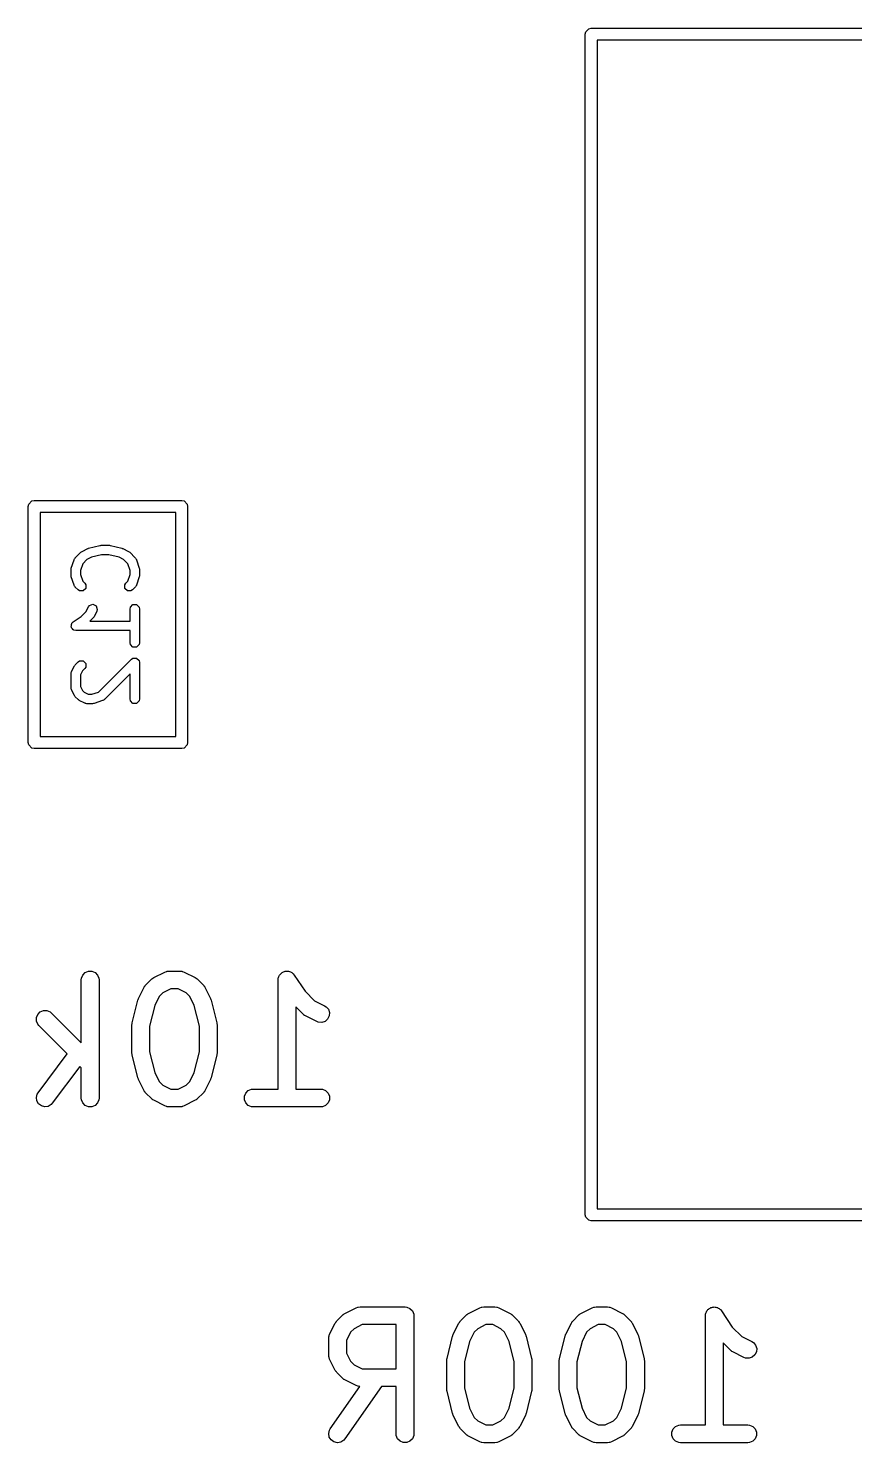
# Model space of a CAD drawing. Extents: x -0.05 to 2.94, y -0.16 to 2.16.
# Drawn here: x 1.0564 to 1.332, y 0.9871 to 1.4588 of the extents above; entities that cross this region are included whole.
import ezdxf

# ---------------------------------------------------------------- set-up
doc = ezdxf.new("R2010")
doc.units = 0
doc.header["$MEASUREMENT"] = 0
doc.layers.add('BLACK', color=7, linetype='CONTINUOUS')

msp = doc.modelspace()

# ---------------------------------------------------------------- linework, layer by layer
at = {"layer": 'BLACK', "linetype": 'CONTINUOUS'}
for p, q in [((1.24218, 1.45685), (1.24233, 1.4576)), ((1.24233, 1.4576), (1.2434, 1.45867)), ((1.2434, 1.45867), (1.24415, 1.45882)), ((1.24415, 1.45882), (1.63785, 1.45882)), ((1.24218, 1.06315), (1.24218, 1.45685)), ((1.24612, 1.45488), (1.24612, 1.06512)), ((1.63588, 1.45488), (1.24612, 1.45488)), ((1.05643, 1.29937), (1.05658, 1.30012)), ((1.05643, 1.22063), (1.05643, 1.29937)), ((1.05658, 1.30012), (1.05764, 1.30119)), ((1.05764, 1.30119), (1.05839, 1.30134)), ((1.05839, 1.30134), (1.10761, 1.30134)), ((1.06036, 1.2974), (1.06036, 1.2226)), ((1.10564, 1.2974), (1.06036, 1.2974)), ((1.10564, 1.2226), (1.10564, 1.2974)), ((1.10761, 1.30134), (1.10836, 1.30119)), ((1.10836, 1.30119), (1.10942, 1.30012)), ((1.10942, 1.30012), (1.10957, 1.29937)), ((1.10957, 1.29937), (1.10957, 1.22063)), ((1.07208, 1.2822), (1.07396, 1.28408)), ((1.07396, 1.28408), (1.07417, 1.28422)), ((1.07417, 1.28422), (1.07437, 1.28437)), ((1.07437, 1.28437), (1.07624, 1.28531)), ((1.07624, 1.28531), (1.07641, 1.28536)), ((1.07641, 1.28536), (1.07656, 1.28543)), ((1.07656, 1.28543), (1.08031, 1.28637)), ((1.08089, 1.28327), (1.07749, 1.28242)), ((1.08031, 1.28637), (1.08051, 1.28638)), ((1.08051, 1.28638), (1.08069, 1.28642)), ((1.08069, 1.28642), (1.08351, 1.28642)), ((1.08331, 1.28327), (1.08089, 1.28327)), ((1.08671, 1.28242), (1.08331, 1.28327)), ((1.08351, 1.28642), (1.0837, 1.28638)), ((1.0837, 1.28638), (1.08389, 1.28637)), ((1.08389, 1.28637), (1.08764, 1.28543)), ((1.08764, 1.28543), (1.08779, 1.28536)), ((1.08779, 1.28536), (1.08796, 1.28531)), ((1.08796, 1.28531), (1.08983, 1.28437)), ((1.08983, 1.28437), (1.09003, 1.28422)), ((1.09003, 1.28422), (1.09024, 1.28408)), ((1.09024, 1.28408), (1.09212, 1.2822)), ((1.07068, 1.27828), (1.07073, 1.27853)), ((1.07068, 1.2764), (1.07068, 1.27828)), ((1.07073, 1.27853), (1.07076, 1.27878)), ((1.07076, 1.27878), (1.0717, 1.28159)), ((1.0717, 1.28159), (1.07174, 1.28166)), ((1.07174, 1.28169), (1.07188, 1.2819)), ((1.07174, 1.28166), (1.07174, 1.28169)), ((1.07188, 1.2819), (1.07201, 1.28212)), ((1.07201, 1.28212), (1.07204, 1.28214)), ((1.07204, 1.28214), (1.07208, 1.2822)), ((1.07457, 1.28024), (1.07383, 1.27802)), ((1.076, 1.28167), (1.07457, 1.28024)), ((1.07749, 1.28242), (1.076, 1.28167)), ((1.0882, 1.28167), (1.08671, 1.28242)), ((1.08963, 1.28024), (1.0882, 1.28167)), ((1.09037, 1.27802), (1.08963, 1.28024)), ((1.09212, 1.2822), (1.09216, 1.28214)), ((1.09216, 1.28214), (1.0922, 1.28212)), ((1.0922, 1.28212), (1.09232, 1.2819)), ((1.09232, 1.2819), (1.09246, 1.28169)), ((1.09246, 1.28169), (1.09246, 1.28166)), ((1.09246, 1.28166), (1.0925, 1.28159)), ((1.0925, 1.28159), (1.09344, 1.27878)), ((1.09344, 1.27878), (1.09347, 1.27853)), ((1.09347, 1.27853), (1.09352, 1.27828)), ((1.09352, 1.27828), (1.09352, 1.2764)), ((1.07073, 1.27616), (1.07068, 1.2764)), ((1.07076, 1.27591), (1.07073, 1.27616)), ((1.0717, 1.27309), (1.07076, 1.27591)), ((1.07383, 1.27802), (1.07383, 1.27666)), ((1.07383, 1.27666), (1.07457, 1.27444)), ((1.07457, 1.27444), (1.07525, 1.27377)), ((1.07525, 1.27377), (1.07559, 1.27326)), ((1.08861, 1.27326), (1.08895, 1.27377)), ((1.08895, 1.27377), (1.08963, 1.27444)), ((1.08963, 1.27444), (1.09037, 1.27666)), ((1.09037, 1.27666), (1.09037, 1.27802)), ((1.09344, 1.27591), (1.0925, 1.27309)), ((1.09347, 1.27616), (1.09344, 1.27591)), ((1.09352, 1.2764), (1.09347, 1.27616)), ((1.07174, 1.27303), (1.0717, 1.27309)), ((1.07174, 1.27299), (1.07174, 1.27303)), ((1.07188, 1.27278), (1.07174, 1.27299)), ((1.07201, 1.27256), (1.07188, 1.27278)), ((1.07204, 1.27254), (1.07201, 1.27256)), ((1.07208, 1.27248), (1.07204, 1.27254)), ((1.07302, 1.27154), (1.07208, 1.27248)), ((1.07353, 1.2712), (1.07302, 1.27154)), ((1.07474, 1.2712), (1.07353, 1.2712)), ((1.07559, 1.27205), (1.07474, 1.2712)), ((1.07559, 1.27326), (1.07559, 1.27205)), ((1.08861, 1.27205), (1.08861, 1.27326)), ((1.08947, 1.2712), (1.08861, 1.27205)), ((1.09067, 1.2712), (1.08947, 1.2712)), ((1.09118, 1.27154), (1.09067, 1.2712)), ((1.09212, 1.27248), (1.09118, 1.27154)), ((1.09216, 1.27254), (1.09212, 1.27248)), ((1.0922, 1.27256), (1.09216, 1.27254)), ((1.09232, 1.27278), (1.0922, 1.27256)), ((1.09246, 1.27299), (1.09232, 1.27278)), ((1.0925, 1.27309), (1.09246, 1.27303)), ((1.09246, 1.27303), (1.09246, 1.27299)), ((1.07407, 1.26263), (1.07565, 1.26421)), ((1.07565, 1.26421), (1.07647, 1.26586)), ((1.07647, 1.26586), (1.07685, 1.26635)), ((1.07685, 1.26635), (1.07799, 1.26673)), ((1.07799, 1.26673), (1.07907, 1.26619)), ((1.07929, 1.26445), (1.07835, 1.26258)), ((1.07907, 1.26619), (1.07945, 1.26504)), ((1.07945, 1.26504), (1.07929, 1.26445)), ((1.09037, 1.26516), (1.09049, 1.26576)), ((1.09037, 1.26111), (1.09037, 1.26516)), ((1.09049, 1.26576), (1.09134, 1.26661)), ((1.09134, 1.26661), (1.09255, 1.26661)), ((1.09255, 1.26661), (1.0934, 1.26576)), ((1.0934, 1.26576), (1.09352, 1.26516)), ((1.09352, 1.26516), (1.09352, 1.25391)), ((1.07071, 1.25923), (1.0708, 1.25968)), ((1.0708, 1.26013), (1.07092, 1.26025)), ((1.0708, 1.25968), (1.0708, 1.26013)), ((1.07092, 1.26025), (1.07095, 1.26041)), ((1.07095, 1.26041), (1.07138, 1.26084)), ((1.07138, 1.26084), (1.07407, 1.26263)), ((1.07806, 1.26217), (1.077, 1.26111)), ((1.077, 1.26111), (1.09037, 1.26111)), ((1.0782, 1.26238), (1.07806, 1.26217)), ((1.07835, 1.26258), (1.0782, 1.26238)), ((1.0708, 1.25909), (1.07071, 1.25923)), ((1.0708, 1.25893), (1.0708, 1.25909)), ((1.07113, 1.2586), (1.0708, 1.25893)), ((1.07138, 1.25822), (1.07113, 1.2586)), ((1.07154, 1.25819), (1.07138, 1.25822)), ((1.07166, 1.25808), (1.07154, 1.25819)), ((1.07226, 1.25796), (1.07166, 1.25808)), ((1.09037, 1.25796), (1.07226, 1.25796)), ((1.09037, 1.25391), (1.09037, 1.25796)), ((1.09049, 1.2533), (1.09037, 1.25391)), ((1.09134, 1.25245), (1.09049, 1.2533)), ((1.09255, 1.25245), (1.09134, 1.25245)), ((1.0934, 1.2533), (1.09255, 1.25245)), ((1.09352, 1.25391), (1.0934, 1.2533)), ((1.07085, 1.2443), (1.07179, 1.24617)), ((1.07179, 1.24617), (1.07194, 1.24637)), ((1.07194, 1.24637), (1.07208, 1.24658)), ((1.07208, 1.24658), (1.07302, 1.24752)), ((1.07302, 1.24752), (1.07353, 1.24786)), ((1.07353, 1.24786), (1.07474, 1.24786)), ((1.07525, 1.24529), (1.07449, 1.24454)), ((1.07474, 1.24786), (1.07559, 1.24701)), ((1.07559, 1.24581), (1.07525, 1.24529)), ((1.07559, 1.24701), (1.07559, 1.24581)), ((1.07984, 1.23747), (1.09083, 1.24846)), ((1.09083, 1.24846), (1.09134, 1.2488)), ((1.09134, 1.2488), (1.09255, 1.2488)), ((1.09255, 1.2488), (1.0934, 1.24795)), ((1.0934, 1.24795), (1.0934, 1.24795)), ((1.0934, 1.24795), (1.09352, 1.24735)), ((1.09352, 1.24735), (1.09352, 1.23516)), ((1.07068, 1.2436), (1.0707, 1.24367)), ((1.07068, 1.23891), (1.07068, 1.2436)), ((1.07069, 1.24371), (1.07075, 1.24395)), ((1.0707, 1.24367), (1.07069, 1.24371)), ((1.07075, 1.24395), (1.0708, 1.2442)), ((1.0708, 1.2442), (1.07083, 1.24422)), ((1.07083, 1.24422), (1.07085, 1.2443)), ((1.07449, 1.24454), (1.07383, 1.24322)), ((1.07383, 1.24322), (1.07383, 1.23928)), ((1.09037, 1.24354), (1.08181, 1.23498)), ((1.09037, 1.23516), (1.09037, 1.24354)), ((1.0707, 1.23883), (1.07068, 1.23891)), ((1.07069, 1.2388), (1.0707, 1.23883)), ((1.07075, 1.23855), (1.07069, 1.2388)), ((1.0708, 1.23831), (1.07075, 1.23855)), ((1.07083, 1.23828), (1.0708, 1.23831)), ((1.07085, 1.2382), (1.07083, 1.23828)), ((1.07179, 1.23633), (1.07085, 1.2382)), ((1.07194, 1.23613), (1.07179, 1.23633)), ((1.07208, 1.23592), (1.07194, 1.23613)), ((1.07302, 1.23498), (1.07208, 1.23592)), ((1.07383, 1.23928), (1.07449, 1.23797)), ((1.07449, 1.23797), (1.07507, 1.23739)), ((1.07507, 1.23739), (1.07638, 1.23673)), ((1.07638, 1.23673), (1.07763, 1.23673)), ((1.07763, 1.23673), (1.07984, 1.23747)), ((1.07323, 1.23484), (1.07302, 1.23498)), ((1.07343, 1.23469), (1.07323, 1.23484)), ((1.0753, 1.23375), (1.07343, 1.23469)), ((1.07538, 1.23373), (1.0753, 1.23375)), ((1.0754, 1.2337), (1.07538, 1.23373)), ((1.07565, 1.23366), (1.0754, 1.2337)), ((1.0759, 1.23359), (1.07565, 1.23366)), ((1.07593, 1.2336), (1.0759, 1.23359)), ((1.07601, 1.23358), (1.07593, 1.2336)), ((1.07788, 1.23358), (1.07601, 1.23358)), ((1.07813, 1.23363), (1.07788, 1.23358)), ((1.07838, 1.23367), (1.07813, 1.23363)), ((1.08119, 1.2346), (1.07838, 1.23367)), ((1.08126, 1.23464), (1.08119, 1.2346)), ((1.0813, 1.23464), (1.08126, 1.23464)), ((1.08151, 1.23478), (1.0813, 1.23464)), ((1.08173, 1.23491), (1.08151, 1.23478)), ((1.08174, 1.23494), (1.08173, 1.23491)), ((1.08181, 1.23498), (1.08174, 1.23494)), ((1.09049, 1.23456), (1.09037, 1.23516)), ((1.09134, 1.2337), (1.09049, 1.23456)), ((1.09255, 1.2337), (1.09134, 1.2337)), ((1.0934, 1.23456), (1.09255, 1.2337)), ((1.09352, 1.23516), (1.0934, 1.23456)), ((1.06036, 1.2226), (1.10564, 1.2226)), ((1.05658, 1.21988), (1.05643, 1.22063)), ((1.05764, 1.21881), (1.05658, 1.21988)), ((1.05839, 1.21866), (1.05764, 1.21881)), ((1.10761, 1.21866), (1.05839, 1.21866)), ((1.10836, 1.21881), (1.10761, 1.21866)), ((1.10942, 1.21988), (1.10836, 1.21881)), ((1.10957, 1.22063), (1.10942, 1.21988)), ((1.07411, 1.14146), (1.07417, 1.14204)), ((1.07411, 1.12047), (1.07411, 1.14146)), ((1.07417, 1.14204), (1.07461, 1.1431)), ((1.07461, 1.1431), (1.07543, 1.14392)), ((1.07543, 1.14392), (1.07649, 1.14436)), ((1.07649, 1.14436), (1.07764, 1.14436)), ((1.07764, 1.14436), (1.07871, 1.14392)), ((1.07871, 1.14392), (1.07952, 1.1431)), ((1.07952, 1.1431), (1.07996, 1.14204)), ((1.07996, 1.14204), (1.08002, 1.14146)), ((1.08002, 1.14146), (1.08002, 1.10209)), ((1.0956, 1.1398), (1.09748, 1.14168)), ((1.09748, 1.14168), (1.0977, 1.14186)), ((1.0977, 1.14186), (1.09775, 1.14192)), ((1.09775, 1.14192), (1.09784, 1.14198)), ((1.09784, 1.14198), (1.09792, 1.14204)), ((1.09792, 1.14204), (1.098, 1.14207)), ((1.098, 1.14207), (1.09824, 1.14223)), ((1.09824, 1.14223), (1.10199, 1.1441)), ((1.10199, 1.1441), (1.10253, 1.14431)), ((1.10253, 1.14431), (1.10264, 1.14432)), ((1.10264, 1.14432), (1.10274, 1.14436)), ((1.10274, 1.14436), (1.10331, 1.14442)), ((1.10331, 1.14442), (1.10706, 1.14442)), ((1.10706, 1.14442), (1.10764, 1.14436)), ((1.10764, 1.14436), (1.10774, 1.14432)), ((1.10774, 1.14432), (1.10784, 1.14431)), ((1.10784, 1.14431), (1.10838, 1.1441)), ((1.10838, 1.1441), (1.11213, 1.14223)), ((1.11213, 1.14223), (1.11238, 1.14207)), ((1.11238, 1.14207), (1.11245, 1.14204)), ((1.11245, 1.14204), (1.11253, 1.14198)), ((1.11253, 1.14198), (1.11262, 1.14192)), ((1.11262, 1.14192), (1.11267, 1.14186)), ((1.11267, 1.14186), (1.1129, 1.14168)), ((1.1129, 1.14168), (1.11477, 1.1398)), ((1.13973, 1.14147), (1.13979, 1.14204)), ((1.13973, 1.14146), (1.13973, 1.14147)), ((1.13973, 1.14147), (1.13973, 1.14147)), ((1.13973, 1.14147), (1.13973, 1.14147)), ((1.13973, 1.10505), (1.13973, 1.14146)), ((1.13979, 1.14204), (1.1399, 1.14231)), ((1.1399, 1.14231), (1.13996, 1.1426)), ((1.13996, 1.1426), (1.14012, 1.14284)), ((1.14012, 1.14284), (1.14023, 1.1431)), ((1.14023, 1.1431), (1.14043, 1.14331)), ((1.14043, 1.14331), (1.1406, 1.14355)), ((1.1406, 1.14355), (1.14084, 1.14371)), ((1.14084, 1.14371), (1.14104, 1.14392)), ((1.14104, 1.14392), (1.14131, 1.14403)), ((1.14131, 1.14403), (1.14156, 1.14419)), ((1.14156, 1.14419), (1.14184, 1.14425)), ((1.14184, 1.14425), (1.14211, 1.14436)), ((1.14211, 1.14436), (1.1424, 1.14436)), ((1.1424, 1.14436), (1.14269, 1.14442)), ((1.14269, 1.14442), (1.14297, 1.14436)), ((1.14297, 1.14436), (1.14326, 1.14436)), ((1.14326, 1.14436), (1.14353, 1.14425)), ((1.14353, 1.14425), (1.14382, 1.14419)), ((1.14382, 1.14419), (1.14406, 1.14403)), ((1.14406, 1.14403), (1.14432, 1.14392)), ((1.14432, 1.14392), (1.14453, 1.14371)), ((1.14453, 1.14371), (1.14477, 1.14355)), ((1.14477, 1.14355), (1.14514, 1.14311)), ((1.14514, 1.14311), (1.14514, 1.1431)), ((1.14514, 1.1431), (1.14514, 1.1431)), ((1.14514, 1.1431), (1.14514, 1.1431)), ((1.14514, 1.1431), (1.14873, 1.13772)), ((1.09317, 1.13529), (1.09505, 1.13903)), ((1.09505, 1.13903), (1.0952, 1.13928)), ((1.0952, 1.13928), (1.09523, 1.13935)), ((1.09523, 1.13935), (1.0953, 1.13944)), ((1.0953, 1.13944), (1.09536, 1.13952)), ((1.09536, 1.13952), (1.09542, 1.13958)), ((1.09542, 1.13958), (1.0956, 1.1398)), ((1.10131, 1.13716), (1.10012, 1.13597)), ((1.10401, 1.13851), (1.10131, 1.13716)), ((1.10637, 1.13851), (1.10401, 1.13851)), ((1.10906, 1.13716), (1.10637, 1.13851)), ((1.11026, 1.13597), (1.10906, 1.13716)), ((1.11477, 1.1398), (1.11496, 1.13958)), ((1.11496, 1.13958), (1.11502, 1.13952)), ((1.11502, 1.13952), (1.11508, 1.13944)), ((1.11508, 1.13944), (1.11514, 1.13935)), ((1.11514, 1.13935), (1.11517, 1.13928)), ((1.11517, 1.13928), (1.11533, 1.13903)), ((1.11533, 1.13903), (1.1172, 1.13529)), ((1.14873, 1.13772), (1.15193, 1.13452)), ((1.09107, 1.12718), (1.09295, 1.13468)), ((1.09295, 1.13468), (1.09296, 1.13472)), ((1.09296, 1.13472), (1.09297, 1.13474)), ((1.09297, 1.13474), (1.09306, 1.13498)), ((1.09306, 1.13498), (1.09314, 1.13523)), ((1.09314, 1.13523), (1.09316, 1.13524)), ((1.09316, 1.13524), (1.09317, 1.13529)), ((1.0986, 1.13293), (1.09689, 1.1261)), ((1.10012, 1.13597), (1.0986, 1.13293)), ((1.11178, 1.13293), (1.11026, 1.13597)), ((1.11348, 1.1261), (1.11178, 1.13293)), ((1.1172, 1.13529), (1.11722, 1.13524)), ((1.11722, 1.13524), (1.11723, 1.13523)), ((1.11723, 1.13523), (1.11732, 1.13498)), ((1.11732, 1.13498), (1.11741, 1.13474)), ((1.11741, 1.13474), (1.11741, 1.13472)), ((1.11741, 1.13472), (1.11743, 1.13468)), ((1.11743, 1.13468), (1.1193, 1.12718)), ((1.14809, 1.13), (1.14564, 1.13246)), ((1.14564, 1.13246), (1.14564, 1.10505)), ((1.15193, 1.13452), (1.15525, 1.13286)), ((1.15525, 1.13286), (1.15574, 1.13255)), ((1.15574, 1.13255), (1.1565, 1.13168)), ((1.05917, 1.12892), (1.05961, 1.12998)), ((1.05917, 1.12776), (1.05917, 1.12892)), ((1.05961, 1.1267), (1.05917, 1.12776)), ((1.05961, 1.12998), (1.06043, 1.1308)), ((1.06043, 1.1308), (1.06149, 1.13124)), ((1.06149, 1.13124), (1.06264, 1.13124)), ((1.06264, 1.13124), (1.06371, 1.1308)), ((1.06371, 1.1308), (1.06416, 1.13043)), ((1.06416, 1.13043), (1.07411, 1.12047)), ((1.14832, 1.12982), (1.14809, 1.13)), ((1.14837, 1.12976), (1.14832, 1.12982)), ((1.14846, 1.1297), (1.14837, 1.12976)), ((1.14854, 1.12963), (1.14846, 1.1297)), ((1.14861, 1.1296), (1.14854, 1.12963)), ((1.14886, 1.12945), (1.14861, 1.1296)), ((1.15261, 1.12757), (1.14886, 1.12945)), ((1.15315, 1.12737), (1.15261, 1.12757)), ((1.1543, 1.12729), (1.15315, 1.12737)), ((1.15539, 1.12765), (1.1543, 1.12729)), ((1.15626, 1.1284), (1.15539, 1.12765)), ((1.15678, 1.12944), (1.15626, 1.1284)), ((1.1565, 1.13168), (1.15686, 1.13058)), ((1.15686, 1.13058), (1.15678, 1.12944)), ((1.05998, 1.12625), (1.05961, 1.1267)), ((1.06942, 1.11681), (1.05998, 1.12625)), ((1.09099, 1.12661), (1.09102, 1.12682)), ((1.091, 1.12657), (1.09099, 1.12661)), ((1.09099, 1.12647), (1.091, 1.12657)), ((1.09099, 1.11709), (1.09099, 1.12647)), ((1.09102, 1.12682), (1.09104, 1.12704)), ((1.09104, 1.12704), (1.09106, 1.12708)), ((1.09106, 1.12708), (1.09107, 1.12718)), ((1.09689, 1.1261), (1.09689, 1.11746)), ((1.11348, 1.11746), (1.11348, 1.1261)), ((1.1193, 1.12718), (1.11932, 1.12708)), ((1.11932, 1.12708), (1.11933, 1.12704)), ((1.11933, 1.12704), (1.11935, 1.12682)), ((1.11935, 1.12682), (1.11939, 1.12661)), ((1.11939, 1.12661), (1.11938, 1.12657)), ((1.11938, 1.12657), (1.11939, 1.12647)), ((1.11939, 1.12647), (1.11939, 1.11709)), ((1.05971, 1.10387), (1.06942, 1.11681)), ((1.091, 1.11699), (1.09099, 1.11709)), ((1.09099, 1.11695), (1.091, 1.11699)), ((1.09102, 1.11673), (1.09099, 1.11695)), ((1.09104, 1.11652), (1.09102, 1.11673)), ((1.09106, 1.11648), (1.09104, 1.11652)), ((1.09107, 1.11638), (1.09106, 1.11648)), ((1.09295, 1.10888), (1.09107, 1.11638)), ((1.09689, 1.11746), (1.0986, 1.11062)), ((1.11178, 1.11062), (1.11348, 1.11746)), ((1.1193, 1.11638), (1.11743, 1.10888)), ((1.11932, 1.11648), (1.1193, 1.11638)), ((1.11933, 1.11652), (1.11932, 1.11648)), ((1.11935, 1.11673), (1.11933, 1.11652)), ((1.11939, 1.11695), (1.11935, 1.11673)), ((1.11939, 1.11709), (1.11938, 1.11699)), ((1.11938, 1.11699), (1.11939, 1.11695)), ((1.07364, 1.1126), (1.06443, 1.10032)), ((1.07411, 1.11212), (1.07364, 1.1126)), ((1.07411, 1.10209), (1.07411, 1.11212)), ((1.09296, 1.10883), (1.09295, 1.10888)), ((1.09297, 1.10881), (1.09296, 1.10883)), ((1.09306, 1.10857), (1.09297, 1.10881)), ((1.09314, 1.10833), (1.09306, 1.10857)), ((1.0986, 1.11062), (1.10012, 1.10759)), ((1.11026, 1.10759), (1.11178, 1.11062)), ((1.11732, 1.10857), (1.11723, 1.10833)), ((1.11741, 1.10881), (1.11732, 1.10857)), ((1.11743, 1.10888), (1.11741, 1.10883)), ((1.11741, 1.10883), (1.11741, 1.10881)), ((1.05941, 1.10337), (1.05971, 1.10387)), ((1.09316, 1.10831), (1.09314, 1.10833)), ((1.09317, 1.10827), (1.09316, 1.10831)), ((1.09505, 1.10452), (1.09317, 1.10827)), ((1.0952, 1.10427), (1.09505, 1.10452)), ((1.09523, 1.1042), (1.0952, 1.10427)), ((1.0953, 1.10412), (1.09523, 1.1042)), ((1.09536, 1.10403), (1.0953, 1.10412)), ((1.09542, 1.10398), (1.09536, 1.10403)), ((1.0956, 1.10376), (1.09542, 1.10398)), ((1.09748, 1.10188), (1.0956, 1.10376)), ((1.10012, 1.10759), (1.10131, 1.1064)), ((1.10131, 1.1064), (1.10401, 1.10505)), ((1.10401, 1.10505), (1.10637, 1.10505)), ((1.10637, 1.10505), (1.10906, 1.1064)), ((1.10906, 1.1064), (1.11026, 1.10759)), ((1.11477, 1.10376), (1.1129, 1.10188)), ((1.11496, 1.10398), (1.11477, 1.10376)), ((1.11502, 1.10403), (1.11496, 1.10398)), ((1.11508, 1.10412), (1.11502, 1.10403)), ((1.11514, 1.1042), (1.11508, 1.10412)), ((1.11517, 1.10427), (1.11514, 1.1042)), ((1.11533, 1.10452), (1.11517, 1.10427)), ((1.1172, 1.10827), (1.11533, 1.10452)), ((1.11722, 1.10831), (1.1172, 1.10827)), ((1.11723, 1.10833), (1.11722, 1.10831)), ((1.12854, 1.10267), (1.12898, 1.10373)), ((1.12898, 1.10373), (1.12979, 1.10455)), ((1.12979, 1.10455), (1.13086, 1.10499)), ((1.13086, 1.10499), (1.13143, 1.10505)), ((1.13143, 1.10505), (1.13973, 1.10505)), ((1.14564, 1.10505), (1.15393, 1.10505)), ((1.15393, 1.10505), (1.15451, 1.10499)), ((1.15451, 1.10499), (1.15557, 1.10455)), ((1.15557, 1.10455), (1.15639, 1.10373)), ((1.15639, 1.10373), (1.15683, 1.10267)), ((1.05912, 1.10225), (1.05941, 1.10337)), ((1.05928, 1.10111), (1.05912, 1.10225)), ((1.05987, 1.10012), (1.05928, 1.10111)), ((1.06079, 1.09943), (1.05987, 1.10012)), ((1.06191, 1.09915), (1.06079, 1.09943)), ((1.06305, 1.09931), (1.06191, 1.09915)), ((1.06404, 1.0999), (1.06305, 1.09931)), ((1.06443, 1.10032), (1.06404, 1.0999)), ((1.07417, 1.10152), (1.07411, 1.10209)), ((1.07461, 1.10045), (1.07417, 1.10152)), ((1.07543, 1.09964), (1.07461, 1.10045)), ((1.07649, 1.0992), (1.07543, 1.09964)), ((1.07764, 1.0992), (1.07649, 1.0992)), ((1.07871, 1.09964), (1.07764, 1.0992)), ((1.07952, 1.10045), (1.07871, 1.09964)), ((1.07996, 1.10152), (1.07952, 1.10045)), ((1.08002, 1.10209), (1.07996, 1.10152)), ((1.0977, 1.10169), (1.09748, 1.10188)), ((1.09775, 1.10164), (1.0977, 1.10169)), ((1.09784, 1.10158), (1.09775, 1.10164)), ((1.09792, 1.10151), (1.09784, 1.10158)), ((1.098, 1.10148), (1.09792, 1.10151)), ((1.09824, 1.10133), (1.098, 1.10148)), ((1.10199, 1.09945), (1.09824, 1.10133)), ((1.10253, 1.09925), (1.10199, 1.09945)), ((1.10264, 1.09924), (1.10253, 1.09925)), ((1.10274, 1.0992), (1.10264, 1.09924)), ((1.10331, 1.09914), (1.10274, 1.0992)), ((1.10706, 1.09914), (1.10331, 1.09914)), ((1.10764, 1.0992), (1.10706, 1.09914)), ((1.10774, 1.09924), (1.10764, 1.0992)), ((1.10784, 1.09925), (1.10774, 1.09924)), ((1.10838, 1.09945), (1.10784, 1.09925)), ((1.11213, 1.10133), (1.10838, 1.09945)), ((1.11238, 1.10148), (1.11213, 1.10133)), ((1.11245, 1.10151), (1.11238, 1.10148)), ((1.11253, 1.10158), (1.11245, 1.10151)), ((1.11262, 1.10164), (1.11253, 1.10158)), ((1.11267, 1.10169), (1.11262, 1.10164)), ((1.1129, 1.10188), (1.11267, 1.10169)), ((1.12854, 1.10152), (1.12854, 1.10267)), ((1.12898, 1.10045), (1.12854, 1.10152)), ((1.12979, 1.09964), (1.12898, 1.10045)), ((1.13086, 1.0992), (1.12979, 1.09964)), ((1.13143, 1.09914), (1.13086, 1.0992)), ((1.15393, 1.09914), (1.13143, 1.09914)), ((1.15451, 1.0992), (1.15393, 1.09914)), ((1.15557, 1.09964), (1.15451, 1.0992)), ((1.15639, 1.10045), (1.15557, 1.09964)), ((1.15683, 1.10152), (1.15639, 1.10045)), ((1.15683, 1.10267), (1.15683, 1.10152)), ((1.24233, 1.0624), (1.24218, 1.06315)), ((1.2434, 1.06133), (1.24233, 1.0624)), ((1.24415, 1.06118), (1.2434, 1.06133)), ((1.24612, 1.06512), (1.59766, 1.06512)), ((1.59848, 1.06118), (1.24415, 1.06118)), ((1.15936, 1.0278), (1.16123, 1.02968)), ((1.16123, 1.02968), (1.16146, 1.02986)), ((1.16146, 1.02986), (1.16151, 1.02992)), ((1.16151, 1.02992), (1.1616, 1.02998)), ((1.1616, 1.02998), (1.16168, 1.03004)), ((1.16168, 1.03004), (1.16175, 1.03007)), ((1.16175, 1.03007), (1.162, 1.03023)), ((1.162, 1.03023), (1.16575, 1.0321)), ((1.16575, 1.0321), (1.16629, 1.03231)), ((1.16629, 1.03231), (1.1664, 1.03232)), ((1.1664, 1.03232), (1.16649, 1.03236)), ((1.16649, 1.03236), (1.16707, 1.03242)), ((1.16707, 1.03242), (1.18207, 1.03242)), ((1.18207, 1.03242), (1.18264, 1.03236)), ((1.18264, 1.03236), (1.18371, 1.03192)), ((1.18371, 1.03192), (1.18452, 1.0311)), ((1.18452, 1.0311), (1.18496, 1.03004)), ((1.18496, 1.03004), (1.18502, 1.02946)), ((1.18502, 1.02946), (1.18502, 0.99009)), ((1.2006, 1.0278), (1.20248, 1.02968)), ((1.20248, 1.02968), (1.2027, 1.02986)), ((1.2027, 1.02986), (1.20276, 1.02992)), ((1.20276, 1.02992), (1.20284, 1.02998)), ((1.20284, 1.02998), (1.20292, 1.03004)), ((1.20292, 1.03004), (1.203, 1.03007)), ((1.203, 1.03007), (1.20324, 1.03023)), ((1.20324, 1.03023), (1.20699, 1.0321)), ((1.20699, 1.0321), (1.20754, 1.03231)), ((1.20754, 1.03231), (1.20764, 1.03232)), ((1.20764, 1.03232), (1.20774, 1.03236)), ((1.20774, 1.03236), (1.20831, 1.03242)), ((1.20831, 1.03242), (1.21206, 1.03242)), ((1.21206, 1.03242), (1.21264, 1.03236)), ((1.21264, 1.03236), (1.21274, 1.03232)), ((1.21274, 1.03232), (1.21284, 1.03231)), ((1.21284, 1.03231), (1.21338, 1.0321)), ((1.21338, 1.0321), (1.21713, 1.03023)), ((1.21713, 1.03023), (1.21738, 1.03007)), ((1.21738, 1.03007), (1.21745, 1.03004)), ((1.21745, 1.03004), (1.21754, 1.02998)), ((1.21754, 1.02998), (1.21762, 1.02992)), ((1.21762, 1.02992), (1.21768, 1.02986)), ((1.21768, 1.02986), (1.2179, 1.02968)), ((1.2179, 1.02968), (1.21978, 1.0278)), ((1.2381, 1.0278), (1.23997, 1.02968)), ((1.23997, 1.02968), (1.2402, 1.02986)), ((1.2402, 1.02986), (1.24025, 1.02992)), ((1.24025, 1.02992), (1.24034, 1.02998)), ((1.24034, 1.02998), (1.24042, 1.03004)), ((1.24042, 1.03004), (1.24049, 1.03007)), ((1.24049, 1.03007), (1.24074, 1.03023)), ((1.24074, 1.03023), (1.24449, 1.0321)), ((1.24449, 1.0321), (1.24503, 1.03231)), ((1.24503, 1.03231), (1.24514, 1.03232)), ((1.24514, 1.03232), (1.24523, 1.03236)), ((1.24523, 1.03236), (1.24581, 1.03242)), ((1.24581, 1.03242), (1.24956, 1.03242)), ((1.24956, 1.03242), (1.25014, 1.03236)), ((1.25014, 1.03236), (1.25023, 1.03232)), ((1.25023, 1.03232), (1.25034, 1.03231)), ((1.25034, 1.03231), (1.25088, 1.0321)), ((1.25088, 1.0321), (1.25463, 1.03023)), ((1.25463, 1.03023), (1.25488, 1.03007)), ((1.25488, 1.03007), (1.25495, 1.03004)), ((1.25495, 1.03004), (1.25503, 1.02998)), ((1.25503, 1.02998), (1.25512, 1.02992)), ((1.25512, 1.02992), (1.25517, 1.02986)), ((1.25517, 1.02986), (1.2554, 1.02968)), ((1.2554, 1.02968), (1.25727, 1.0278)), ((1.28223, 1.02947), (1.28228, 1.03004)), ((1.28223, 1.02946), (1.28223, 1.02947)), ((1.28223, 1.02947), (1.28223, 1.02947)), ((1.28223, 1.02947), (1.28223, 1.02947)), ((1.28223, 0.99305), (1.28223, 1.02946)), ((1.28228, 1.03004), (1.2824, 1.03031)), ((1.2824, 1.03031), (1.28245, 1.0306)), ((1.28245, 1.0306), (1.28261, 1.03084)), ((1.28261, 1.03084), (1.28273, 1.0311)), ((1.28273, 1.0311), (1.28293, 1.03131)), ((1.28293, 1.03131), (1.28309, 1.03155)), ((1.28309, 1.03155), (1.28334, 1.03171)), ((1.28334, 1.03171), (1.28354, 1.03192)), ((1.28354, 1.03192), (1.28381, 1.03203)), ((1.28381, 1.03203), (1.28405, 1.03219)), ((1.28405, 1.03219), (1.28434, 1.03225)), ((1.28434, 1.03225), (1.2846, 1.03236)), ((1.2846, 1.03236), (1.2849, 1.03236)), ((1.2849, 1.03236), (1.28518, 1.03242)), ((1.28518, 1.03242), (1.28547, 1.03236)), ((1.28547, 1.03236), (1.28576, 1.03236)), ((1.28576, 1.03236), (1.28603, 1.03225)), ((1.28603, 1.03225), (1.28631, 1.03219)), ((1.28631, 1.03219), (1.28655, 1.03203)), ((1.28655, 1.03203), (1.28682, 1.03192)), ((1.28682, 1.03192), (1.28703, 1.03171)), ((1.28703, 1.03171), (1.28727, 1.03155)), ((1.28727, 1.03155), (1.28763, 1.03111)), ((1.28763, 1.03111), (1.28764, 1.0311)), ((1.28764, 1.0311), (1.28764, 1.0311)), ((1.28764, 1.0311), (1.28764, 1.0311)), ((1.28764, 1.0311), (1.29122, 1.02572)), ((1.15693, 1.02329), (1.1588, 1.02703)), ((1.1588, 1.02703), (1.15896, 1.02728)), ((1.15896, 1.02728), (1.15899, 1.02735)), ((1.15899, 1.02735), (1.15906, 1.02744)), ((1.15906, 1.02744), (1.15911, 1.02752)), ((1.15911, 1.02752), (1.15917, 1.02758)), ((1.15917, 1.02758), (1.15936, 1.0278)), ((1.16387, 1.02397), (1.16252, 1.02127)), ((1.16507, 1.02516), (1.16387, 1.02397)), ((1.16777, 1.02651), (1.16507, 1.02516)), ((1.17912, 1.02651), (1.16777, 1.02651)), ((1.17912, 1.01179), (1.17912, 1.02651)), ((1.19817, 1.02329), (1.20005, 1.02703)), ((1.20005, 1.02703), (1.20021, 1.02728)), ((1.20021, 1.02728), (1.20024, 1.02735)), ((1.20024, 1.02735), (1.2003, 1.02744)), ((1.2003, 1.02744), (1.20036, 1.02752)), ((1.20036, 1.02752), (1.20042, 1.02758)), ((1.20042, 1.02758), (1.2006, 1.0278)), ((1.20512, 1.02397), (1.2036, 1.02093)), ((1.20631, 1.02516), (1.20512, 1.02397)), ((1.20901, 1.02651), (1.20631, 1.02516)), ((1.21137, 1.02651), (1.20901, 1.02651)), ((1.21406, 1.02516), (1.21137, 1.02651)), ((1.21526, 1.02397), (1.21406, 1.02516)), ((1.21678, 1.02093), (1.21526, 1.02397)), ((1.21978, 1.0278), (1.21996, 1.02758)), ((1.21996, 1.02758), (1.22002, 1.02752)), ((1.22002, 1.02752), (1.22008, 1.02744)), ((1.22008, 1.02744), (1.22014, 1.02735)), ((1.22014, 1.02735), (1.22017, 1.02728)), ((1.22017, 1.02728), (1.22033, 1.02703)), ((1.22033, 1.02703), (1.2222, 1.02329)), ((1.23567, 1.02329), (1.23754, 1.02703)), ((1.23754, 1.02703), (1.2377, 1.02728)), ((1.2377, 1.02728), (1.23773, 1.02735)), ((1.23773, 1.02735), (1.2378, 1.02744)), ((1.2378, 1.02744), (1.23785, 1.02752)), ((1.23785, 1.02752), (1.23791, 1.02758)), ((1.23791, 1.02758), (1.2381, 1.0278)), ((1.24261, 1.02397), (1.2411, 1.02093)), ((1.24381, 1.02516), (1.24261, 1.02397)), ((1.24651, 1.02651), (1.24381, 1.02516)), ((1.24886, 1.02651), (1.24651, 1.02651)), ((1.25156, 1.02516), (1.24886, 1.02651)), ((1.25276, 1.02397), (1.25156, 1.02516)), ((1.25427, 1.02093), (1.25276, 1.02397)), ((1.25727, 1.0278), (1.25746, 1.02758)), ((1.25746, 1.02758), (1.25752, 1.02752)), ((1.25752, 1.02752), (1.25757, 1.02744)), ((1.25757, 1.02744), (1.25764, 1.02735)), ((1.25764, 1.02735), (1.25767, 1.02728)), ((1.25767, 1.02728), (1.25783, 1.02703)), ((1.25783, 1.02703), (1.2597, 1.02329)), ((1.29122, 1.02572), (1.29443, 1.02252)), ((1.15662, 1.02196), (1.15667, 1.02254)), ((1.15662, 1.01634), (1.15662, 1.02196)), ((1.15667, 1.02254), (1.15672, 1.02264)), ((1.15672, 1.02274), (1.15693, 1.02329)), ((1.15672, 1.02264), (1.15672, 1.02274)), ((1.16252, 1.02127), (1.16252, 1.01704)), ((1.19608, 1.01518), (1.19795, 1.02268)), ((1.19795, 1.02268), (1.19797, 1.02272)), ((1.19797, 1.02274), (1.19806, 1.02298)), ((1.19797, 1.02272), (1.19797, 1.02274)), ((1.19806, 1.02298), (1.19815, 1.02323)), ((1.19815, 1.02323), (1.19816, 1.02324)), ((1.19816, 1.02324), (1.19817, 1.02329)), ((1.2036, 1.02093), (1.20189, 1.0141)), ((1.21849, 1.0141), (1.21678, 1.02093)), ((1.2222, 1.02329), (1.22222, 1.02324)), ((1.22222, 1.02324), (1.22223, 1.02323)), ((1.22223, 1.02323), (1.22232, 1.02298)), ((1.22232, 1.02298), (1.22241, 1.02274)), ((1.22241, 1.02274), (1.22241, 1.02272)), ((1.22241, 1.02272), (1.22243, 1.02268)), ((1.22243, 1.02268), (1.2243, 1.01518)), ((1.23357, 1.01518), (1.23545, 1.02268)), ((1.23545, 1.02268), (1.23546, 1.02272)), ((1.23546, 1.02274), (1.23555, 1.02298)), ((1.23546, 1.02272), (1.23546, 1.02274)), ((1.23555, 1.02298), (1.23564, 1.02323)), ((1.23564, 1.02323), (1.23565, 1.02324)), ((1.23565, 1.02324), (1.23567, 1.02329)), ((1.2411, 1.02093), (1.23939, 1.0141)), ((1.25598, 1.0141), (1.25427, 1.02093)), ((1.2597, 1.02329), (1.25972, 1.02324)), ((1.25972, 1.02324), (1.25973, 1.02323)), ((1.25973, 1.02323), (1.25981, 1.02298)), ((1.25981, 1.02298), (1.25991, 1.02274)), ((1.25991, 1.02274), (1.25991, 1.02272)), ((1.25991, 1.02272), (1.25992, 1.02268)), ((1.25992, 1.02268), (1.2618, 1.01518)), ((1.29059, 1.018), (1.28813, 1.02046)), ((1.28813, 1.02046), (1.28813, 0.99305)), ((1.29443, 1.02252), (1.29775, 1.02086)), ((1.29775, 1.02086), (1.29824, 1.02055)), ((1.29824, 1.02055), (1.29899, 1.01968)), ((1.29899, 1.01968), (1.29936, 1.01858)), ((1.15667, 1.01576), (1.15662, 1.01634)), ((1.15672, 1.01567), (1.15667, 1.01576)), ((1.15672, 1.01556), (1.15672, 1.01567)), ((1.15693, 1.01502), (1.15672, 1.01556)), ((1.1588, 1.01127), (1.15693, 1.01502)), ((1.16252, 1.01704), (1.16387, 1.01434)), ((1.16387, 1.01434), (1.16507, 1.01314)), ((1.19599, 1.01461), (1.19602, 1.01482)), ((1.196, 1.01457), (1.19599, 1.01461)), ((1.19599, 1.01447), (1.196, 1.01457)), ((1.19599, 1.00509), (1.19599, 1.01447)), ((1.19602, 1.01482), (1.19605, 1.01504)), ((1.19605, 1.01504), (1.19606, 1.01508)), ((1.19606, 1.01508), (1.19608, 1.01518)), ((1.2243, 1.01518), (1.22432, 1.01508)), ((1.22432, 1.01508), (1.22433, 1.01504)), ((1.22433, 1.01504), (1.22436, 1.01482)), ((1.22436, 1.01482), (1.22439, 1.01461)), ((1.22439, 1.01461), (1.22438, 1.01457)), ((1.22438, 1.01457), (1.22439, 1.01447)), ((1.22439, 1.01447), (1.22439, 1.00509)), ((1.23348, 1.01447), (1.23349, 1.01457)), ((1.23348, 1.00509), (1.23348, 1.01447)), ((1.23349, 1.01461), (1.23352, 1.01482)), ((1.23349, 1.01457), (1.23349, 1.01461)), ((1.23352, 1.01482), (1.23354, 1.01504)), ((1.23354, 1.01504), (1.23356, 1.01508)), ((1.23356, 1.01508), (1.23357, 1.01518)), ((1.2618, 1.01518), (1.26181, 1.01508)), ((1.26181, 1.01508), (1.26183, 1.01504)), ((1.26183, 1.01504), (1.26185, 1.01482)), ((1.26185, 1.01482), (1.26188, 1.01461)), ((1.26188, 1.01461), (1.26188, 1.01457)), ((1.26188, 1.01457), (1.26189, 1.01447)), ((1.26189, 1.01447), (1.26189, 1.00509)), ((1.29082, 1.01782), (1.29059, 1.018)), ((1.29087, 1.01776), (1.29082, 1.01782)), ((1.29096, 1.0177), (1.29087, 1.01776)), ((1.29104, 1.01763), (1.29096, 1.0177)), ((1.29111, 1.0176), (1.29104, 1.01763)), ((1.29136, 1.01745), (1.29111, 1.0176)), ((1.29511, 1.01557), (1.29136, 1.01745)), ((1.29565, 1.01537), (1.29511, 1.01557)), ((1.2968, 1.01529), (1.29565, 1.01537)), ((1.29789, 1.01565), (1.2968, 1.01529)), ((1.29876, 1.0164), (1.29789, 1.01565)), ((1.29928, 1.01744), (1.29876, 1.0164)), ((1.29936, 1.01858), (1.29928, 1.01744)), ((1.15896, 1.01102), (1.1588, 1.01127)), ((1.15899, 1.01095), (1.15896, 1.01102)), ((1.15906, 1.01087), (1.15899, 1.01095)), ((1.15911, 1.01078), (1.15906, 1.01087)), ((1.15917, 1.01073), (1.15911, 1.01078)), ((1.15936, 1.0105), (1.15917, 1.01073)), ((1.16123, 1.00863), (1.15936, 1.0105)), ((1.16507, 1.01314), (1.16777, 1.01179)), ((1.16777, 1.01179), (1.17912, 1.01179)), ((1.20189, 1.0141), (1.20189, 1.00546)), ((1.21849, 1.00546), (1.21849, 1.0141)), ((1.23939, 1.0141), (1.23939, 1.00546)), ((1.25598, 1.00546), (1.25598, 1.0141)), ((1.15715, 0.99179), (1.16703, 1.00589)), ((1.16146, 1.00844), (1.16123, 1.00863)), ((1.16151, 1.00838), (1.16146, 1.00844)), ((1.1616, 1.00833), (1.16151, 1.00838)), ((1.16168, 1.00826), (1.1616, 1.00833)), ((1.16175, 1.00823), (1.16168, 1.00826)), ((1.162, 1.00808), (1.16175, 1.00823)), ((1.17423, 1.00589), (1.16199, 0.9884)), ((1.16575, 1.0062), (1.162, 1.00808)), ((1.16629, 1.00599), (1.16575, 1.0062)), ((1.1664, 1.00599), (1.16629, 1.00599)), ((1.16649, 1.00595), (1.1664, 1.00599)), ((1.16703, 1.00589), (1.16649, 1.00595)), ((1.17912, 1.00589), (1.17423, 1.00589)), ((1.17912, 0.99009), (1.17912, 1.00589)), ((1.196, 1.00499), (1.19599, 1.00509)), ((1.19599, 1.00495), (1.196, 1.00499)), ((1.19602, 1.00473), (1.19599, 1.00495)), ((1.19605, 1.00452), (1.19602, 1.00473)), ((1.20189, 1.00546), (1.2036, 0.99862)), ((1.21678, 0.99862), (1.21849, 1.00546)), ((1.22436, 1.00473), (1.22433, 1.00452)), ((1.22439, 1.00495), (1.22436, 1.00473)), ((1.22439, 1.00509), (1.22438, 1.00499)), ((1.22438, 1.00499), (1.22439, 1.00495)), ((1.23349, 1.00499), (1.23348, 1.00509)), ((1.23349, 1.00495), (1.23349, 1.00499)), ((1.23352, 1.00473), (1.23349, 1.00495)), ((1.23354, 1.00452), (1.23352, 1.00473)), ((1.23939, 1.00546), (1.2411, 0.99862)), ((1.25427, 0.99862), (1.25598, 1.00546)), ((1.26185, 1.00473), (1.26183, 1.00452)), ((1.26188, 1.00495), (1.26185, 1.00473)), ((1.26189, 1.00509), (1.26188, 1.00499)), ((1.26188, 1.00499), (1.26188, 1.00495)), ((1.19606, 1.00448), (1.19605, 1.00452)), ((1.19608, 1.00438), (1.19606, 1.00448)), ((1.19795, 0.99688), (1.19608, 1.00438)), ((1.2243, 1.00438), (1.22243, 0.99688)), ((1.22432, 1.00448), (1.2243, 1.00438)), ((1.22433, 1.00452), (1.22432, 1.00448)), ((1.23356, 1.00448), (1.23354, 1.00452)), ((1.23357, 1.00438), (1.23356, 1.00448)), ((1.23545, 0.99688), (1.23357, 1.00438)), ((1.2618, 1.00438), (1.25992, 0.99688)), ((1.26181, 1.00448), (1.2618, 1.00438)), ((1.26183, 1.00452), (1.26181, 1.00448)), ((1.19797, 0.99683), (1.19795, 0.99688)), ((1.19797, 0.99681), (1.19797, 0.99683)), ((1.19806, 0.99657), (1.19797, 0.99681)), ((1.19815, 0.99633), (1.19806, 0.99657)), ((1.19816, 0.99631), (1.19815, 0.99633)), ((1.19817, 0.99627), (1.19816, 0.99631)), ((1.20005, 0.99252), (1.19817, 0.99627)), ((1.2036, 0.99862), (1.20512, 0.99559)), ((1.20512, 0.99559), (1.20631, 0.9944)), ((1.21406, 0.9944), (1.21526, 0.99559)), ((1.21526, 0.99559), (1.21678, 0.99862)), ((1.2222, 0.99627), (1.22033, 0.99252)), ((1.22222, 0.99631), (1.2222, 0.99627)), ((1.22223, 0.99633), (1.22222, 0.99631)), ((1.22232, 0.99657), (1.22223, 0.99633)), ((1.22241, 0.99681), (1.22232, 0.99657)), ((1.22243, 0.99688), (1.22241, 0.99683)), ((1.22241, 0.99683), (1.22241, 0.99681)), ((1.23546, 0.99683), (1.23545, 0.99688)), ((1.23546, 0.99681), (1.23546, 0.99683)), ((1.23555, 0.99657), (1.23546, 0.99681)), ((1.23564, 0.99633), (1.23555, 0.99657)), ((1.23565, 0.99631), (1.23564, 0.99633)), ((1.23567, 0.99627), (1.23565, 0.99631)), ((1.23754, 0.99252), (1.23567, 0.99627)), ((1.2411, 0.99862), (1.24261, 0.99559)), ((1.24261, 0.99559), (1.24381, 0.9944)), ((1.25156, 0.9944), (1.25276, 0.99559)), ((1.25276, 0.99559), (1.25427, 0.99862)), ((1.2597, 0.99627), (1.25783, 0.99252)), ((1.25972, 0.99631), (1.2597, 0.99627)), ((1.25973, 0.99633), (1.25972, 0.99631)), ((1.25981, 0.99657), (1.25973, 0.99633)), ((1.25991, 0.99681), (1.25981, 0.99657)), ((1.25992, 0.99688), (1.25991, 0.99683)), ((1.25991, 0.99683), (1.25991, 0.99681)), ((1.15662, 0.99016), (1.15687, 0.99128)), ((1.15687, 0.99128), (1.15715, 0.99179)), ((1.20021, 0.99227), (1.20005, 0.99252)), ((1.20024, 0.9922), (1.20021, 0.99227)), ((1.2003, 0.99212), (1.20024, 0.9922)), ((1.20036, 0.99203), (1.2003, 0.99212)), ((1.20042, 0.99198), (1.20036, 0.99203)), ((1.2006, 0.99176), (1.20042, 0.99198)), ((1.20248, 0.98988), (1.2006, 0.99176)), ((1.20631, 0.9944), (1.20901, 0.99305)), ((1.20901, 0.99305), (1.21137, 0.99305)), ((1.21137, 0.99305), (1.21406, 0.9944)), ((1.21978, 0.99176), (1.2179, 0.98988)), ((1.21996, 0.99198), (1.21978, 0.99176)), ((1.22002, 0.99203), (1.21996, 0.99198)), ((1.22008, 0.99212), (1.22002, 0.99203)), ((1.22014, 0.9922), (1.22008, 0.99212)), ((1.22017, 0.99227), (1.22014, 0.9922)), ((1.22033, 0.99252), (1.22017, 0.99227)), ((1.2377, 0.99227), (1.23754, 0.99252)), ((1.23773, 0.9922), (1.2377, 0.99227)), ((1.2378, 0.99212), (1.23773, 0.9922)), ((1.23785, 0.99203), (1.2378, 0.99212)), ((1.23791, 0.99198), (1.23785, 0.99203)), ((1.2381, 0.99176), (1.23791, 0.99198)), ((1.23997, 0.98988), (1.2381, 0.99176)), ((1.24381, 0.9944), (1.24651, 0.99305)), ((1.24651, 0.99305), (1.24886, 0.99305)), ((1.24886, 0.99305), (1.25156, 0.9944)), ((1.25727, 0.99176), (1.2554, 0.98988)), ((1.25746, 0.99198), (1.25727, 0.99176)), ((1.25752, 0.99203), (1.25746, 0.99198)), ((1.25757, 0.99212), (1.25752, 0.99203)), ((1.25764, 0.9922), (1.25757, 0.99212)), ((1.25767, 0.99227), (1.25764, 0.9922)), ((1.25783, 0.99252), (1.25767, 0.99227)), ((1.27104, 0.99067), (1.27148, 0.99173)), ((1.27104, 0.98952), (1.27104, 0.99067)), ((1.27148, 0.99173), (1.27229, 0.99255)), ((1.27229, 0.99255), (1.27336, 0.99299)), ((1.27336, 0.99299), (1.27393, 0.99305)), ((1.27393, 0.99305), (1.28223, 0.99305)), ((1.28813, 0.99305), (1.29643, 0.99305)), ((1.29643, 0.99305), (1.297, 0.99299)), ((1.297, 0.99299), (1.29807, 0.99255)), ((1.29807, 0.99255), (1.29888, 0.99173)), ((1.29888, 0.99173), (1.29932, 0.99067)), ((1.29932, 0.99067), (1.29932, 0.98952)), ((1.15682, 0.98902), (1.15662, 0.99016)), ((1.15744, 0.98805), (1.15682, 0.98902)), ((1.15838, 0.98739), (1.15744, 0.98805)), ((1.15951, 0.98714), (1.15838, 0.98739)), ((1.16064, 0.98734), (1.15951, 0.98714)), ((1.16161, 0.98796), (1.16064, 0.98734)), ((1.16199, 0.9884), (1.16161, 0.98796)), ((1.17917, 0.98952), (1.17912, 0.99009)), ((1.17961, 0.98845), (1.17917, 0.98952)), ((1.18043, 0.98764), (1.17961, 0.98845)), ((1.18149, 0.9872), (1.18043, 0.98764)), ((1.18264, 0.9872), (1.18149, 0.9872)), ((1.18371, 0.98764), (1.18264, 0.9872)), ((1.18452, 0.98845), (1.18371, 0.98764)), ((1.18496, 0.98952), (1.18452, 0.98845)), ((1.18502, 0.99009), (1.18496, 0.98952)), ((1.2027, 0.98969), (1.20248, 0.98988)), ((1.20276, 0.98964), (1.2027, 0.98969)), ((1.20284, 0.98958), (1.20276, 0.98964)), ((1.20292, 0.98951), (1.20284, 0.98958)), ((1.203, 0.98948), (1.20292, 0.98951)), ((1.20324, 0.98933), (1.203, 0.98948)), ((1.20699, 0.98745), (1.20324, 0.98933)), ((1.20754, 0.98725), (1.20699, 0.98745)), ((1.20764, 0.98724), (1.20754, 0.98725)), ((1.20774, 0.9872), (1.20764, 0.98724)), ((1.20831, 0.98714), (1.20774, 0.9872)), ((1.21206, 0.98714), (1.20831, 0.98714)), ((1.21264, 0.9872), (1.21206, 0.98714)), ((1.21274, 0.98724), (1.21264, 0.9872)), ((1.21284, 0.98725), (1.21274, 0.98724)), ((1.21338, 0.98745), (1.21284, 0.98725)), ((1.21713, 0.98933), (1.21338, 0.98745)), ((1.21738, 0.98948), (1.21713, 0.98933)), ((1.21745, 0.98951), (1.21738, 0.98948)), ((1.21754, 0.98958), (1.21745, 0.98951)), ((1.21762, 0.98964), (1.21754, 0.98958)), ((1.21768, 0.98969), (1.21762, 0.98964)), ((1.2179, 0.98988), (1.21768, 0.98969)), ((1.2402, 0.98969), (1.23997, 0.98988)), ((1.24025, 0.98964), (1.2402, 0.98969)), ((1.24034, 0.98958), (1.24025, 0.98964)), ((1.24042, 0.98951), (1.24034, 0.98958)), ((1.24049, 0.98948), (1.24042, 0.98951)), ((1.24074, 0.98933), (1.24049, 0.98948)), ((1.24449, 0.98745), (1.24074, 0.98933)), ((1.24503, 0.98725), (1.24449, 0.98745)), ((1.24514, 0.98724), (1.24503, 0.98725)), ((1.24523, 0.9872), (1.24514, 0.98724)), ((1.24581, 0.98714), (1.24523, 0.9872)), ((1.24956, 0.98714), (1.24581, 0.98714)), ((1.25014, 0.9872), (1.24956, 0.98714)), ((1.25023, 0.98724), (1.25014, 0.9872)), ((1.25034, 0.98725), (1.25023, 0.98724)), ((1.25088, 0.98745), (1.25034, 0.98725)), ((1.25463, 0.98933), (1.25088, 0.98745)), ((1.25488, 0.98948), (1.25463, 0.98933)), ((1.25495, 0.98951), (1.25488, 0.98948)), ((1.25503, 0.98958), (1.25495, 0.98951)), ((1.25512, 0.98964), (1.25503, 0.98958)), ((1.25517, 0.98969), (1.25512, 0.98964)), ((1.2554, 0.98988), (1.25517, 0.98969)), ((1.27148, 0.98845), (1.27104, 0.98952)), ((1.27229, 0.98764), (1.27148, 0.98845)), ((1.27336, 0.9872), (1.27229, 0.98764)), ((1.27393, 0.98714), (1.27336, 0.9872)), ((1.29643, 0.98714), (1.27393, 0.98714)), ((1.297, 0.9872), (1.29643, 0.98714)), ((1.29807, 0.98764), (1.297, 0.9872)), ((1.29888, 0.98845), (1.29807, 0.98764)), ((1.29932, 0.98952), (1.29888, 0.98845))]:
    msp.add_line(p, q, dxfattribs=at)

doc.saveas('drawing.dxf')
